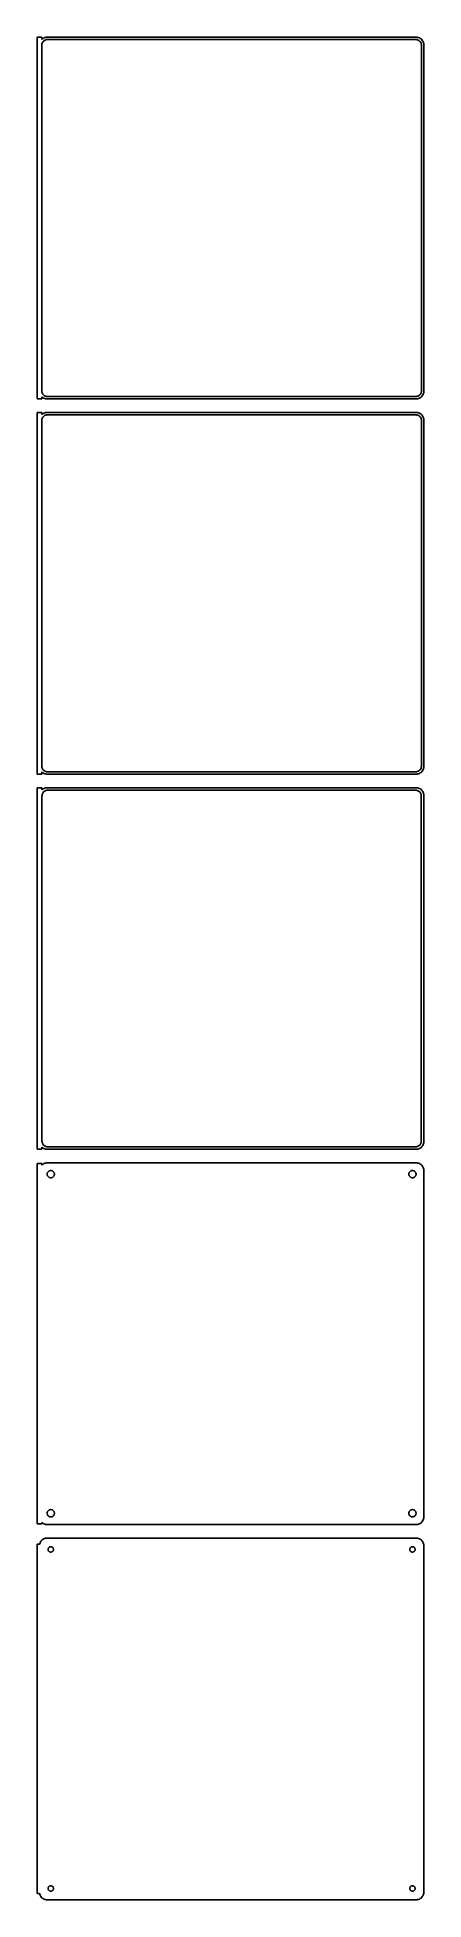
# Model space of a CAD drawing. Header units: metres. Extents: x -129 to 128, y 876 to 2112.
import ezdxf

# ---------------------------------------------------------------- set-up
doc = ezdxf.new("R2010")
doc.units = ezdxf.units.M

msp = doc.modelspace()

# ---------------------------------------------------------------- linework, layer by layer
for p, q in [((-126, 2111.99), (-129, 2111.99)), ((-129, 2111.99), (-129, 1872.01)), ((-126, 2110.56), (-126, 2111.99)), ((-125.687, 2110.85), (-126, 2110.56)), ((-126, 2106.5), (-125.968, 2107)), ((-126, 1877.5), (-126, 2106.5)), ((-125.968, 2107), (-125.874, 2107.49)), ((-125.874, 2107.49), (-125.719, 2107.97)), ((-125.719, 2107.97), (-125.505, 2108.43)), ((-125.179, 2111.22), (-125.687, 2110.85)), ((-125.505, 2108.43), (-125.236, 2108.85)), ((-125.236, 2108.85), (-124.916, 2109.24)), ((-124.629, 2111.52), (-125.179, 2111.22)), ((-124.916, 2109.24), (-124.55, 2109.58)), ((-124.045, 2111.76), (-124.629, 2111.52)), ((-124.55, 2109.58), (-124.143, 2109.88)), ((-124.143, 2109.88), (-123.703, 2110.12)), ((-123.437, 2111.91), (-124.045, 2111.76)), ((-123.703, 2110.12), (-123.236, 2110.3)), ((-122.814, 2111.99), (-123.437, 2111.91)), ((-123.236, 2110.3), (-122.75, 2110.43)), ((122.814, 2111.99), (-122.814, 2111.99)), ((-122.75, 2110.43), (-122.251, 2110.49)), ((-122.251, 2110.49), (122.251, 2110.49)), ((122.251, 2110.49), (122.75, 2110.43)), ((122.75, 2110.43), (123.236, 2110.3)), ((123.437, 2111.91), (122.814, 2111.99)), ((123.236, 2110.3), (123.703, 2110.12)), ((124.045, 2111.76), (123.437, 2111.91)), ((123.703, 2110.12), (124.143, 2109.88)), ((124.629, 2111.52), (124.045, 2111.76)), ((124.143, 2109.88), (124.55, 2109.58)), ((124.55, 2109.58), (124.916, 2109.24)), ((125.179, 2111.22), (124.629, 2111.52)), ((124.916, 2109.24), (125.236, 2108.85)), ((125.687, 2110.85), (125.179, 2111.22)), ((125.236, 2108.85), (125.505, 2108.43)), ((125.505, 2108.43), (125.719, 2107.97)), ((126.145, 2110.42), (125.687, 2110.85)), ((125.719, 2107.97), (125.874, 2107.49)), ((125.874, 2107.49), (125.968, 2107)), ((125.968, 2107), (126, 2106.5)), ((126, 2106.5), (126, 1877.5)), ((126.545, 2109.94), (126.145, 2110.42)), ((126.882, 2109.41), (126.545, 2109.94)), ((127.149, 2108.84), (126.882, 2109.41)), ((127.343, 2108.24), (127.149, 2108.84)), ((127.461, 2107.63), (127.343, 2108.24)), ((127.5, 2107), (127.461, 2107.63)), ((127.5, 1877), (127.5, 2107)), ((-129, 1872.01), (-126, 1872.01)), ((-125.968, 1877), (-126, 1877.5)), ((-126, 1873.44), (-125.687, 1873.15)), ((-126, 1872.01), (-126, 1873.44)), ((-125.874, 1876.51), (-125.968, 1877)), ((-125.719, 1876.03), (-125.874, 1876.51)), ((-125.505, 1875.57), (-125.719, 1876.03)), ((-125.687, 1873.15), (-125.179, 1872.78)), ((-125.236, 1875.15), (-125.505, 1875.57)), ((-124.916, 1874.76), (-125.236, 1875.15)), ((-125.179, 1872.78), (-124.629, 1872.48)), ((-124.55, 1874.42), (-124.916, 1874.76)), ((-124.629, 1872.48), (-124.045, 1872.24)), ((-124.143, 1874.12), (-124.55, 1874.42)), ((-123.703, 1873.88), (-124.143, 1874.12)), ((-124.045, 1872.24), (-123.437, 1872.09)), ((-123.236, 1873.7), (-123.703, 1873.88)), ((-123.437, 1872.09), (-122.814, 1872.01)), ((-122.75, 1873.57), (-123.236, 1873.7)), ((-122.814, 1872.01), (122.814, 1872.01)), ((-122.251, 1873.51), (-122.75, 1873.57)), ((122.251, 1873.51), (-122.251, 1873.51)), ((122.75, 1873.57), (122.251, 1873.51)), ((123.236, 1873.7), (122.75, 1873.57)), ((122.814, 1872.01), (123.437, 1872.09)), ((123.703, 1873.88), (123.236, 1873.7)), ((123.437, 1872.09), (124.045, 1872.24)), ((124.143, 1874.12), (123.703, 1873.88)), ((124.045, 1872.24), (124.629, 1872.48)), ((124.55, 1874.42), (124.143, 1874.12)), ((124.916, 1874.76), (124.55, 1874.42)), ((124.629, 1872.48), (125.179, 1872.78)), ((125.236, 1875.15), (124.916, 1874.76)), ((125.179, 1872.78), (125.687, 1873.15)), ((125.505, 1875.57), (125.236, 1875.15)), ((125.719, 1876.03), (125.505, 1875.57)), ((125.687, 1873.15), (126.145, 1873.58)), ((125.874, 1876.51), (125.719, 1876.03)), ((125.968, 1877), (125.874, 1876.51)), ((126, 1877.5), (125.968, 1877)), ((126.145, 1873.58), (126.545, 1874.06)), ((126.545, 1874.06), (126.882, 1874.59)), ((126.882, 1874.59), (127.149, 1875.16)), ((127.149, 1875.16), (127.343, 1875.76)), ((127.343, 1875.76), (127.461, 1876.37)), ((127.461, 1876.37), (127.5, 1877)), ((-126, 1862.99), (-129, 1862.99)), ((-129, 1862.99), (-129, 1623.01)), ((-126, 1861.56), (-126, 1862.99)), ((-125.687, 1861.85), (-126, 1861.56)), ((-126, 1857.5), (-125.968, 1858)), ((-126, 1628.5), (-126, 1857.5)), ((-125.968, 1858), (-125.874, 1858.49)), ((-125.874, 1858.49), (-125.719, 1858.97)), ((-125.719, 1858.97), (-125.505, 1859.43)), ((-125.179, 1862.22), (-125.687, 1861.85)), ((-125.505, 1859.43), (-125.236, 1859.85)), ((-125.236, 1859.85), (-124.916, 1860.24)), ((-124.629, 1862.52), (-125.179, 1862.22)), ((-124.916, 1860.24), (-124.55, 1860.58)), ((-124.045, 1862.76), (-124.629, 1862.52)), ((-124.55, 1860.58), (-124.143, 1860.88)), ((-124.143, 1860.88), (-123.703, 1861.12)), ((-123.437, 1862.91), (-124.045, 1862.76)), ((-123.703, 1861.12), (-123.236, 1861.3)), ((-122.814, 1862.99), (-123.437, 1862.91)), ((-123.236, 1861.3), (-122.75, 1861.43)), ((122.814, 1862.99), (-122.814, 1862.99)), ((-122.75, 1861.43), (-122.251, 1861.49)), ((-122.251, 1861.49), (122.251, 1861.49)), ((122.251, 1861.49), (122.75, 1861.43)), ((122.75, 1861.43), (123.236, 1861.3)), ((123.437, 1862.91), (122.814, 1862.99)), ((123.236, 1861.3), (123.703, 1861.12)), ((124.045, 1862.76), (123.437, 1862.91)), ((123.703, 1861.12), (124.143, 1860.88)), ((124.629, 1862.52), (124.045, 1862.76)), ((124.143, 1860.88), (124.55, 1860.58)), ((124.55, 1860.58), (124.916, 1860.24)), ((125.179, 1862.22), (124.629, 1862.52)), ((124.916, 1860.24), (125.236, 1859.85)), ((125.687, 1861.85), (125.179, 1862.22)), ((125.236, 1859.85), (125.505, 1859.43)), ((125.505, 1859.43), (125.719, 1858.97)), ((126.145, 1861.42), (125.687, 1861.85)), ((125.719, 1858.97), (125.874, 1858.49)), ((125.874, 1858.49), (125.968, 1858)), ((125.968, 1858), (126, 1857.5)), ((126, 1857.5), (126, 1628.5)), ((126.545, 1860.94), (126.145, 1861.42)), ((126.882, 1860.41), (126.545, 1860.94)), ((127.149, 1859.84), (126.882, 1860.41)), ((127.343, 1859.24), (127.149, 1859.84)), ((127.461, 1858.63), (127.343, 1859.24)), ((127.5, 1858), (127.461, 1858.63)), ((127.5, 1628), (127.5, 1858)), ((-129, 1623.01), (-126, 1623.01)), ((-125.968, 1628), (-126, 1628.5)), ((-126, 1624.44), (-125.687, 1624.15)), ((-126, 1623.01), (-126, 1624.44)), ((-125.874, 1627.51), (-125.968, 1628)), ((-125.719, 1627.03), (-125.874, 1627.51)), ((-125.505, 1626.57), (-125.719, 1627.03)), ((-125.687, 1624.15), (-125.179, 1623.78)), ((-125.236, 1626.15), (-125.505, 1626.57)), ((-124.916, 1625.76), (-125.236, 1626.15)), ((-125.179, 1623.78), (-124.629, 1623.48)), ((-124.55, 1625.42), (-124.916, 1625.76)), ((-124.629, 1623.48), (-124.045, 1623.24)), ((-124.143, 1625.12), (-124.55, 1625.42)), ((-123.703, 1624.88), (-124.143, 1625.12)), ((-124.045, 1623.24), (-123.437, 1623.09)), ((-123.236, 1624.7), (-123.703, 1624.88)), ((-123.437, 1623.09), (-122.814, 1623.01)), ((-122.75, 1624.57), (-123.236, 1624.7)), ((-122.814, 1623.01), (122.814, 1623.01)), ((-122.251, 1624.51), (-122.75, 1624.57)), ((122.251, 1624.51), (-122.251, 1624.51)), ((122.75, 1624.57), (122.251, 1624.51)), ((123.236, 1624.7), (122.75, 1624.57)), ((122.814, 1623.01), (123.437, 1623.09)), ((123.703, 1624.88), (123.236, 1624.7)), ((123.437, 1623.09), (124.045, 1623.24)), ((124.143, 1625.12), (123.703, 1624.88)), ((124.045, 1623.24), (124.629, 1623.48)), ((124.55, 1625.42), (124.143, 1625.12)), ((124.916, 1625.76), (124.55, 1625.42)), ((124.629, 1623.48), (125.179, 1623.78)), ((125.236, 1626.15), (124.916, 1625.76)), ((125.179, 1623.78), (125.687, 1624.15)), ((125.505, 1626.57), (125.236, 1626.15)), ((125.719, 1627.03), (125.505, 1626.57)), ((125.687, 1624.15), (126.145, 1624.58)), ((125.874, 1627.51), (125.719, 1627.03)), ((125.968, 1628), (125.874, 1627.51)), ((126, 1628.5), (125.968, 1628)), ((126.145, 1624.58), (126.545, 1625.06)), ((126.545, 1625.06), (126.882, 1625.59)), ((126.882, 1625.59), (127.149, 1626.16)), ((127.149, 1626.16), (127.343, 1626.76)), ((127.343, 1626.76), (127.461, 1627.37)), ((127.461, 1627.37), (127.5, 1628)), ((-126, 1613.99), (-129, 1613.99)), ((-129, 1613.99), (-129, 1374.01)), ((-126, 1612.56), (-126, 1613.99)), ((-125.687, 1612.85), (-126, 1612.56)), ((-125.873, 1608.5), (-125.842, 1608.99)), ((-125.873, 1379.5), (-125.873, 1608.5)), ((-125.842, 1608.99), (-125.751, 1609.46)), ((-125.751, 1609.46), (-125.601, 1609.93)), ((-125.179, 1613.22), (-125.687, 1612.85)), ((-125.601, 1609.93), (-125.394, 1610.37)), ((-125.394, 1610.37), (-125.133, 1610.78)), ((-124.629, 1613.52), (-125.179, 1613.22)), ((-125.133, 1610.78), (-124.823, 1611.15)), ((-124.823, 1611.15), (-124.469, 1611.48)), ((-124.045, 1613.76), (-124.629, 1613.52)), ((-124.469, 1611.48), (-124.075, 1611.77)), ((-124.075, 1611.77), (-123.649, 1612)), ((-123.437, 1613.91), (-124.045, 1613.76)), ((-123.649, 1612), (-123.197, 1612.18)), ((-122.814, 1613.99), (-123.437, 1613.91)), ((-123.197, 1612.18), (-122.726, 1612.3)), ((122.814, 1613.99), (-122.814, 1613.99)), ((-122.726, 1612.3), (-122.243, 1612.36)), ((-122.243, 1612.36), (122.243, 1612.36)), ((122.243, 1612.36), (122.726, 1612.3)), ((122.726, 1612.3), (123.197, 1612.18)), ((123.437, 1613.91), (122.814, 1613.99)), ((123.197, 1612.18), (123.649, 1612)), ((124.045, 1613.76), (123.437, 1613.91)), ((123.649, 1612), (124.075, 1611.77)), ((124.629, 1613.52), (124.045, 1613.76)), ((124.075, 1611.77), (124.469, 1611.48)), ((124.469, 1611.48), (124.823, 1611.15)), ((125.179, 1613.22), (124.629, 1613.52)), ((124.823, 1611.15), (125.133, 1610.78)), ((125.133, 1610.78), (125.394, 1610.37)), ((125.687, 1612.85), (125.179, 1613.22)), ((125.394, 1610.37), (125.601, 1609.93)), ((125.601, 1609.93), (125.751, 1609.46)), ((126.145, 1612.42), (125.687, 1612.85)), ((125.751, 1609.46), (125.842, 1608.99)), ((125.842, 1608.99), (125.873, 1608.5)), ((125.873, 1608.5), (125.873, 1379.5)), ((126.545, 1611.94), (126.145, 1612.42)), ((126.882, 1611.41), (126.545, 1611.94)), ((127.149, 1610.84), (126.882, 1611.41)), ((127.343, 1610.24), (127.149, 1610.84)), ((127.461, 1609.63), (127.343, 1610.24)), ((127.5, 1609), (127.461, 1609.63)), ((127.5, 1379), (127.5, 1609)), ((-129, 1374.01), (-126, 1374.01)), ((-126, 1375.44), (-125.687, 1375.15)), ((-126, 1374.01), (-126, 1375.44)), ((-125.842, 1379.01), (-125.873, 1379.5)), ((-125.751, 1378.54), (-125.842, 1379.01)), ((-125.601, 1378.07), (-125.751, 1378.54)), ((-125.687, 1375.15), (-125.179, 1374.78)), ((-125.394, 1377.63), (-125.601, 1378.07)), ((-125.133, 1377.22), (-125.394, 1377.63)), ((-125.179, 1374.78), (-124.629, 1374.48)), ((-124.823, 1376.85), (-125.133, 1377.22)), ((-124.469, 1376.52), (-124.823, 1376.85)), ((-124.629, 1374.48), (-124.045, 1374.24)), ((-124.075, 1376.23), (-124.469, 1376.52)), ((-123.649, 1376), (-124.075, 1376.23)), ((-124.045, 1374.24), (-123.437, 1374.09)), ((-123.197, 1375.82), (-123.649, 1376)), ((-123.437, 1374.09), (-122.814, 1374.01)), ((-122.726, 1375.7), (-123.197, 1375.82)), ((-122.814, 1374.01), (122.814, 1374.01)), ((-122.243, 1375.64), (-122.726, 1375.7)), ((122.243, 1375.64), (-122.243, 1375.64)), ((122.726, 1375.7), (122.243, 1375.64)), ((123.197, 1375.82), (122.726, 1375.7)), ((122.814, 1374.01), (123.437, 1374.09)), ((123.649, 1376), (123.197, 1375.82)), ((123.437, 1374.09), (124.045, 1374.24)), ((124.075, 1376.23), (123.649, 1376)), ((124.045, 1374.24), (124.629, 1374.48)), ((124.469, 1376.52), (124.075, 1376.23)), ((124.823, 1376.85), (124.469, 1376.52)), ((124.629, 1374.48), (125.179, 1374.78)), ((125.133, 1377.22), (124.823, 1376.85)), ((125.394, 1377.63), (125.133, 1377.22)), ((125.179, 1374.78), (125.687, 1375.15)), ((125.601, 1378.07), (125.394, 1377.63)), ((125.751, 1378.54), (125.601, 1378.07)), ((125.687, 1375.15), (126.145, 1375.58)), ((125.842, 1379.01), (125.751, 1378.54)), ((125.873, 1379.5), (125.842, 1379.01)), ((126.145, 1375.58), (126.545, 1376.06)), ((126.545, 1376.06), (126.882, 1376.59)), ((126.882, 1376.59), (127.149, 1377.16)), ((127.149, 1377.16), (127.343, 1377.76)), ((127.343, 1377.76), (127.461, 1378.37)), ((127.461, 1378.37), (127.5, 1379)), ((-126, 1364.61), (-129, 1364.61)), ((-129, 1364.61), (-129, 1125.39)), ((-126, 1363.56), (-126, 1364.61)), ((-125.687, 1363.85), (-126, 1363.56)), ((-125.179, 1364.22), (-125.687, 1363.85)), ((-124.629, 1364.52), (-125.179, 1364.22)), ((-124.045, 1364.76), (-124.629, 1364.52)), ((-123.437, 1364.91), (-124.045, 1364.76)), ((-122.814, 1364.99), (-123.437, 1364.91)), ((122.814, 1364.99), (-122.814, 1364.99)), ((-121.286, 1359.53), (-121.022, 1359.67)), ((-121.022, 1359.67), (-120.742, 1359.78)), ((-120.742, 1359.78), (-120.45, 1359.86)), ((-120.45, 1359.86), (-120.151, 1359.9)), ((-120.151, 1359.9), (-119.849, 1359.9)), ((-119.849, 1359.9), (-119.55, 1359.86)), ((-119.55, 1359.86), (-119.258, 1359.78)), ((-119.258, 1359.78), (-118.978, 1359.67)), ((-118.978, 1359.67), (-118.714, 1359.53)), ((118.714, 1359.53), (118.978, 1359.67)), ((118.978, 1359.67), (119.258, 1359.78)), ((119.258, 1359.78), (119.55, 1359.86)), ((119.55, 1359.86), (119.849, 1359.9)), ((119.849, 1359.9), (120.151, 1359.9)), ((120.151, 1359.9), (120.45, 1359.86)), ((120.45, 1359.86), (120.742, 1359.78)), ((120.742, 1359.78), (121.022, 1359.67)), ((121.022, 1359.67), (121.286, 1359.53)), ((123.437, 1364.91), (122.814, 1364.99)), ((124.045, 1364.76), (123.437, 1364.91)), ((124.629, 1364.52), (124.045, 1364.76)), ((125.179, 1364.22), (124.629, 1364.52)), ((125.687, 1363.85), (125.179, 1364.22)), ((126.145, 1363.42), (125.687, 1363.85)), ((126.545, 1362.94), (126.145, 1363.42)), ((126.882, 1362.41), (126.545, 1362.94)), ((127.149, 1361.84), (126.882, 1362.41)), ((127.343, 1361.24), (127.149, 1361.84)), ((127.461, 1360.63), (127.343, 1361.24)), ((127.5, 1360), (127.461, 1360.63)), ((127.5, 1130), (127.5, 1360)), ((-122.4, 1357.5), (-122.381, 1357.8)), ((-122.381, 1357.2), (-122.4, 1357.5)), ((-122.381, 1357.8), (-122.325, 1358.1)), ((-122.325, 1356.9), (-122.381, 1357.2)), ((-122.325, 1358.1), (-122.231, 1358.38)), ((-122.231, 1356.62), (-122.325, 1356.9)), ((-122.231, 1358.38), (-122.103, 1358.66)), ((-122.103, 1356.34), (-122.231, 1356.62)), ((-122.103, 1358.66), (-121.942, 1358.91)), ((-121.942, 1356.09), (-122.103, 1356.34)), ((-121.942, 1358.91), (-121.75, 1359.14)), ((-121.75, 1355.86), (-121.942, 1356.09)), ((-121.75, 1359.14), (-121.53, 1359.35)), ((-121.53, 1355.65), (-121.75, 1355.86)), ((-121.53, 1359.35), (-121.286, 1359.53)), ((-121.286, 1355.47), (-121.53, 1355.65)), ((-121.022, 1355.33), (-121.286, 1355.47)), ((-120.742, 1355.22), (-121.022, 1355.33)), ((-120.45, 1355.14), (-120.742, 1355.22)), ((-120.151, 1355.1), (-120.45, 1355.14)), ((-119.849, 1355.1), (-120.151, 1355.1)), ((-119.55, 1355.14), (-119.849, 1355.1)), ((-119.258, 1355.22), (-119.55, 1355.14)), ((-118.978, 1355.33), (-119.258, 1355.22)), ((-118.714, 1355.47), (-118.978, 1355.33)), ((-118.714, 1359.53), (-118.47, 1359.35)), ((-118.47, 1355.65), (-118.714, 1355.47)), ((-118.47, 1359.35), (-118.25, 1359.14)), ((-118.25, 1355.86), (-118.47, 1355.65)), ((-118.25, 1359.14), (-118.058, 1358.91)), ((-118.058, 1356.09), (-118.25, 1355.86)), ((-118.058, 1358.91), (-117.897, 1358.66)), ((-117.897, 1356.34), (-118.058, 1356.09)), ((-117.897, 1358.66), (-117.769, 1358.38)), ((-117.769, 1356.62), (-117.897, 1356.34)), ((-117.769, 1358.38), (-117.675, 1358.1)), ((-117.675, 1356.9), (-117.769, 1356.62)), ((-117.675, 1358.1), (-117.619, 1357.8)), ((-117.619, 1357.2), (-117.675, 1356.9)), ((-117.619, 1357.8), (-117.6, 1357.5)), ((-117.6, 1357.5), (-117.619, 1357.2)), ((117.6, 1357.5), (117.619, 1357.8)), ((117.619, 1357.2), (117.6, 1357.5)), ((117.619, 1357.8), (117.675, 1358.1)), ((117.675, 1356.9), (117.619, 1357.2)), ((117.675, 1358.1), (117.769, 1358.38)), ((117.769, 1356.62), (117.675, 1356.9)), ((117.769, 1358.38), (117.897, 1358.66)), ((117.897, 1356.34), (117.769, 1356.62)), ((117.897, 1358.66), (118.058, 1358.91)), ((118.058, 1356.09), (117.897, 1356.34)), ((118.058, 1358.91), (118.25, 1359.14)), ((118.25, 1355.86), (118.058, 1356.09)), ((118.25, 1359.14), (118.47, 1359.35)), ((118.47, 1355.65), (118.25, 1355.86)), ((118.47, 1359.35), (118.714, 1359.53)), ((118.714, 1355.47), (118.47, 1355.65)), ((118.978, 1355.33), (118.714, 1355.47)), ((119.258, 1355.22), (118.978, 1355.33)), ((119.55, 1355.14), (119.258, 1355.22)), ((119.849, 1355.1), (119.55, 1355.14)), ((120.151, 1355.1), (119.849, 1355.1)), ((120.45, 1355.14), (120.151, 1355.1)), ((120.742, 1355.22), (120.45, 1355.14)), ((121.022, 1355.33), (120.742, 1355.22)), ((121.286, 1355.47), (121.022, 1355.33)), ((121.286, 1359.53), (121.53, 1359.35)), ((121.53, 1355.65), (121.286, 1355.47)), ((121.53, 1359.35), (121.75, 1359.14)), ((121.75, 1355.86), (121.53, 1355.65)), ((121.75, 1359.14), (121.942, 1358.91)), ((121.942, 1356.09), (121.75, 1355.86)), ((121.942, 1358.91), (122.103, 1358.66)), ((122.103, 1356.34), (121.942, 1356.09)), ((122.103, 1358.66), (122.231, 1358.38)), ((122.231, 1356.62), (122.103, 1356.34)), ((122.231, 1358.38), (122.325, 1358.1)), ((122.325, 1356.9), (122.231, 1356.62)), ((122.325, 1358.1), (122.381, 1357.8)), ((122.381, 1357.2), (122.325, 1356.9)), ((122.381, 1357.8), (122.4, 1357.5)), ((122.4, 1357.5), (122.381, 1357.2)), ((-129, 1125.39), (-126, 1125.39)), ((-126, 1125.39), (-126, 1126.44)), ((-126, 1126.44), (-125.687, 1126.15)), ((-125.687, 1126.15), (-125.179, 1125.78)), ((-125.179, 1125.78), (-124.629, 1125.48)), ((-124.629, 1125.48), (-124.045, 1125.24)), ((-124.045, 1125.24), (-123.437, 1125.09)), ((-123.437, 1125.09), (-122.814, 1125.01)), ((-122.814, 1125.01), (122.814, 1125.01)), ((-122.4, 1132.5), (-122.381, 1132.8)), ((-122.381, 1132.2), (-122.4, 1132.5)), ((-122.381, 1132.8), (-122.325, 1133.1)), ((-122.325, 1131.9), (-122.381, 1132.2)), ((-122.325, 1133.1), (-122.231, 1133.38)), ((-122.231, 1131.62), (-122.325, 1131.9)), ((-122.231, 1133.38), (-122.103, 1133.66)), ((-122.103, 1131.34), (-122.231, 1131.62)), ((-122.103, 1133.66), (-121.942, 1133.91)), ((-121.942, 1131.09), (-122.103, 1131.34)), ((-121.942, 1133.91), (-121.75, 1134.14)), ((-121.75, 1130.86), (-121.942, 1131.09)), ((-121.75, 1134.14), (-121.53, 1134.35)), ((-121.53, 1130.65), (-121.75, 1130.86)), ((-121.53, 1134.35), (-121.286, 1134.53)), ((-121.286, 1130.47), (-121.53, 1130.65)), ((-121.286, 1134.53), (-121.022, 1134.67)), ((-121.022, 1130.33), (-121.286, 1130.47)), ((-121.022, 1134.67), (-120.742, 1134.78)), ((-120.742, 1130.22), (-121.022, 1130.33)), ((-120.742, 1134.78), (-120.45, 1134.86)), ((-120.45, 1130.14), (-120.742, 1130.22)), ((-120.45, 1134.86), (-120.151, 1134.9)), ((-120.151, 1130.1), (-120.45, 1130.14)), ((-120.151, 1134.9), (-119.849, 1134.9)), ((-119.849, 1130.1), (-120.151, 1130.1)), ((-119.849, 1134.9), (-119.55, 1134.86)), ((-119.55, 1130.14), (-119.849, 1130.1)), ((-119.55, 1134.86), (-119.258, 1134.78)), ((-119.258, 1130.22), (-119.55, 1130.14)), ((-119.258, 1134.78), (-118.978, 1134.67)), ((-118.978, 1130.33), (-119.258, 1130.22)), ((-118.978, 1134.67), (-118.714, 1134.53)), ((-118.714, 1130.47), (-118.978, 1130.33)), ((-118.714, 1134.53), (-118.47, 1134.35)), ((-118.47, 1130.65), (-118.714, 1130.47)), ((-118.47, 1134.35), (-118.25, 1134.14)), ((-118.25, 1130.86), (-118.47, 1130.65)), ((-118.25, 1134.14), (-118.058, 1133.91)), ((-118.058, 1131.09), (-118.25, 1130.86)), ((-118.058, 1133.91), (-117.897, 1133.66)), ((-117.897, 1131.34), (-118.058, 1131.09)), ((-117.897, 1133.66), (-117.769, 1133.38)), ((-117.769, 1131.62), (-117.897, 1131.34)), ((-117.769, 1133.38), (-117.675, 1133.1)), ((-117.675, 1131.9), (-117.769, 1131.62)), ((-117.675, 1133.1), (-117.619, 1132.8)), ((-117.619, 1132.2), (-117.675, 1131.9)), ((-117.619, 1132.8), (-117.6, 1132.5)), ((-117.6, 1132.5), (-117.619, 1132.2)), ((117.6, 1132.5), (117.619, 1132.8)), ((117.619, 1132.2), (117.6, 1132.5)), ((117.619, 1132.8), (117.675, 1133.1)), ((117.675, 1131.9), (117.619, 1132.2)), ((117.675, 1133.1), (117.769, 1133.38)), ((117.769, 1131.62), (117.675, 1131.9)), ((117.769, 1133.38), (117.897, 1133.66)), ((117.897, 1131.34), (117.769, 1131.62)), ((117.897, 1133.66), (118.058, 1133.91)), ((118.058, 1131.09), (117.897, 1131.34)), ((118.058, 1133.91), (118.25, 1134.14)), ((118.25, 1130.86), (118.058, 1131.09)), ((118.25, 1134.14), (118.47, 1134.35)), ((118.47, 1130.65), (118.25, 1130.86)), ((118.47, 1134.35), (118.714, 1134.53)), ((118.714, 1130.47), (118.47, 1130.65)), ((118.714, 1134.53), (118.978, 1134.67)), ((118.978, 1130.33), (118.714, 1130.47)), ((118.978, 1134.67), (119.258, 1134.78)), ((119.258, 1130.22), (118.978, 1130.33)), ((119.258, 1134.78), (119.55, 1134.86)), ((119.55, 1130.14), (119.258, 1130.22)), ((119.55, 1134.86), (119.849, 1134.9)), ((119.849, 1130.1), (119.55, 1130.14)), ((119.849, 1134.9), (120.151, 1134.9)), ((120.151, 1130.1), (119.849, 1130.1)), ((120.151, 1134.9), (120.45, 1134.86)), ((120.45, 1130.14), (120.151, 1130.1)), ((120.45, 1134.86), (120.742, 1134.78)), ((120.742, 1130.22), (120.45, 1130.14)), ((120.742, 1134.78), (121.022, 1134.67)), ((121.022, 1130.33), (120.742, 1130.22)), ((121.022, 1134.67), (121.286, 1134.53)), ((121.286, 1130.47), (121.022, 1130.33)), ((121.286, 1134.53), (121.53, 1134.35)), ((121.53, 1130.65), (121.286, 1130.47)), ((121.53, 1134.35), (121.75, 1134.14)), ((121.75, 1130.86), (121.53, 1130.65)), ((121.75, 1134.14), (121.942, 1133.91)), ((121.942, 1131.09), (121.75, 1130.86)), ((121.942, 1133.91), (122.103, 1133.66)), ((122.103, 1131.34), (121.942, 1131.09)), ((122.103, 1133.66), (122.231, 1133.38)), ((122.231, 1131.62), (122.103, 1131.34)), ((122.231, 1133.38), (122.325, 1133.1)), ((122.325, 1131.9), (122.231, 1131.62)), ((122.325, 1133.1), (122.381, 1132.8)), ((122.381, 1132.2), (122.325, 1131.9)), ((122.381, 1132.8), (122.4, 1132.5)), ((122.4, 1132.5), (122.381, 1132.2)), ((122.814, 1125.01), (123.437, 1125.09)), ((123.437, 1125.09), (124.045, 1125.24)), ((124.045, 1125.24), (124.629, 1125.48)), ((124.629, 1125.48), (125.179, 1125.78)), ((125.179, 1125.78), (125.687, 1126.15)), ((125.687, 1126.15), (126.145, 1126.58)), ((126.145, 1126.58), (126.545, 1127.06)), ((126.545, 1127.06), (126.882, 1127.59)), ((126.882, 1127.59), (127.149, 1128.16)), ((127.149, 1128.16), (127.343, 1128.76)), ((127.343, 1128.76), (127.461, 1129.37)), ((127.461, 1129.37), (127.5, 1130)), ((-127.149, 1112.84), (-127.343, 1112.24)), ((-126.882, 1113.41), (-127.149, 1112.84)), ((-126.545, 1113.94), (-126.882, 1113.41)), ((-126.145, 1114.42), (-126.545, 1113.94)), ((-125.687, 1114.85), (-126.145, 1114.42)), ((-125.179, 1115.22), (-125.687, 1114.85)), ((-124.629, 1115.52), (-125.179, 1115.22)), ((-124.045, 1115.76), (-124.629, 1115.52)), ((-123.437, 1115.91), (-124.045, 1115.76)), ((-122.814, 1115.99), (-123.437, 1115.91)), ((122.814, 1115.99), (-122.814, 1115.99)), ((123.437, 1115.91), (122.814, 1115.99)), ((124.045, 1115.76), (123.437, 1115.91)), ((124.629, 1115.52), (124.045, 1115.76)), ((125.179, 1115.22), (124.629, 1115.52)), ((125.687, 1114.85), (125.179, 1115.22)), ((126.145, 1114.42), (125.687, 1114.85)), ((126.545, 1113.94), (126.145, 1114.42)), ((126.882, 1113.41), (126.545, 1113.94)), ((127.149, 1112.84), (126.882, 1113.41)), ((127.343, 1112.24), (127.149, 1112.84)), ((-127.4, 1111.94), (-129, 1111.94)), ((-129, 1111.94), (-129, 880.056)), ((-127.343, 1112.24), (-127.4, 1111.94)), ((-121.8, 1108.5), (-121.786, 1108.73)), ((-121.786, 1108.27), (-121.8, 1108.5)), ((-121.786, 1108.73), (-121.743, 1108.95)), ((-121.743, 1108.05), (-121.786, 1108.27)), ((-121.743, 1108.95), (-121.674, 1109.16)), ((-121.674, 1107.84), (-121.743, 1108.05)), ((-121.674, 1109.16), (-121.577, 1109.37)), ((-121.577, 1107.63), (-121.674, 1107.84)), ((-121.577, 1109.37), (-121.456, 1109.56)), ((-121.456, 1107.44), (-121.577, 1107.63)), ((-121.456, 1109.56), (-121.312, 1109.73)), ((-121.312, 1107.27), (-121.456, 1107.44)), ((-121.312, 1109.73), (-121.147, 1109.89)), ((-121.147, 1107.11), (-121.312, 1107.27)), ((-121.147, 1109.89), (-120.964, 1110.02)), ((-120.964, 1106.98), (-121.147, 1107.11)), ((-120.964, 1110.02), (-120.766, 1110.13)), ((-120.766, 1106.87), (-120.964, 1106.98)), ((-120.766, 1110.13), (-120.556, 1110.21)), ((-120.556, 1106.79), (-120.766, 1106.87)), ((-120.556, 1110.21), (-120.337, 1110.27)), ((-120.337, 1106.73), (-120.556, 1106.79)), ((-120.337, 1110.27), (-120.113, 1110.3)), ((-120.113, 1106.7), (-120.337, 1106.73)), ((-120.113, 1110.3), (-119.887, 1110.3)), ((-119.887, 1106.7), (-120.113, 1106.7)), ((-119.887, 1110.3), (-119.663, 1110.27)), ((-119.663, 1106.73), (-119.887, 1106.7)), ((-119.663, 1110.27), (-119.444, 1110.21)), ((-119.444, 1106.79), (-119.663, 1106.73)), ((-119.444, 1110.21), (-119.234, 1110.13)), ((-119.234, 1106.87), (-119.444, 1106.79)), ((-119.234, 1110.13), (-119.036, 1110.02)), ((-119.036, 1106.98), (-119.234, 1106.87)), ((-119.036, 1110.02), (-118.853, 1109.89)), ((-118.853, 1107.11), (-119.036, 1106.98)), ((-118.853, 1109.89), (-118.688, 1109.73)), ((-118.688, 1107.27), (-118.853, 1107.11)), ((-118.688, 1109.73), (-118.544, 1109.56)), ((-118.544, 1107.44), (-118.688, 1107.27)), ((-118.544, 1109.56), (-118.423, 1109.37)), ((-118.423, 1107.63), (-118.544, 1107.44)), ((-118.423, 1109.37), (-118.326, 1109.16)), ((-118.326, 1107.84), (-118.423, 1107.63)), ((-118.326, 1109.16), (-118.257, 1108.95)), ((-118.257, 1108.05), (-118.326, 1107.84)), ((-118.257, 1108.95), (-118.214, 1108.73)), ((-118.214, 1108.27), (-118.257, 1108.05)), ((-118.214, 1108.73), (-118.2, 1108.5)), ((-118.2, 1108.5), (-118.214, 1108.27)), ((118.2, 1108.5), (118.214, 1108.73)), ((118.214, 1108.27), (118.2, 1108.5)), ((118.214, 1108.73), (118.257, 1108.95)), ((118.257, 1108.05), (118.214, 1108.27)), ((118.257, 1108.95), (118.326, 1109.16)), ((118.326, 1107.84), (118.257, 1108.05)), ((118.326, 1109.16), (118.423, 1109.37)), ((118.423, 1107.63), (118.326, 1107.84)), ((118.423, 1109.37), (118.544, 1109.56)), ((118.544, 1107.44), (118.423, 1107.63)), ((118.544, 1109.56), (118.688, 1109.73)), ((118.688, 1107.27), (118.544, 1107.44)), ((118.688, 1109.73), (118.853, 1109.89)), ((118.853, 1107.11), (118.688, 1107.27)), ((118.853, 1109.89), (119.036, 1110.02)), ((119.036, 1106.98), (118.853, 1107.11)), ((119.036, 1110.02), (119.234, 1110.13)), ((119.234, 1106.87), (119.036, 1106.98)), ((119.234, 1110.13), (119.444, 1110.21)), ((119.444, 1106.79), (119.234, 1106.87)), ((119.444, 1110.21), (119.663, 1110.27)), ((119.663, 1106.73), (119.444, 1106.79)), ((119.663, 1110.27), (119.887, 1110.3)), ((119.887, 1106.7), (119.663, 1106.73)), ((119.887, 1110.3), (120.113, 1110.3)), ((120.113, 1106.7), (119.887, 1106.7)), ((120.113, 1110.3), (120.337, 1110.27)), ((120.337, 1106.73), (120.113, 1106.7)), ((120.337, 1110.27), (120.556, 1110.21)), ((120.556, 1106.79), (120.337, 1106.73)), ((120.556, 1110.21), (120.766, 1110.13)), ((120.766, 1106.87), (120.556, 1106.79)), ((120.766, 1110.13), (120.964, 1110.02)), ((120.964, 1106.98), (120.766, 1106.87)), ((120.964, 1110.02), (121.147, 1109.89)), ((121.147, 1107.11), (120.964, 1106.98)), ((121.147, 1109.89), (121.312, 1109.73)), ((121.312, 1107.27), (121.147, 1107.11)), ((121.312, 1109.73), (121.456, 1109.56)), ((121.456, 1107.44), (121.312, 1107.27)), ((121.456, 1109.56), (121.577, 1109.37)), ((121.577, 1107.63), (121.456, 1107.44)), ((121.577, 1109.37), (121.674, 1109.16)), ((121.674, 1107.84), (121.577, 1107.63)), ((121.674, 1109.16), (121.743, 1108.95)), ((121.743, 1108.05), (121.674, 1107.84)), ((121.743, 1108.95), (121.786, 1108.73)), ((121.786, 1108.27), (121.743, 1108.05)), ((121.786, 1108.73), (121.8, 1108.5)), ((121.8, 1108.5), (121.786, 1108.27)), ((127.461, 1111.63), (127.343, 1112.24)), ((127.5, 1111), (127.461, 1111.63)), ((127.5, 881), (127.5, 1111)), ((-129, 880.056), (-127.4, 880.056)), ((-127.4, 880.056), (-127.343, 879.757)), ((-127.343, 879.757), (-127.149, 879.159)), ((-127.149, 879.159), (-126.882, 878.591)), ((-126.882, 878.591), (-126.545, 878.061)), ((-126.545, 878.061), (-126.145, 877.577)), ((-126.145, 877.577), (-125.687, 877.147)), ((-121.8, 883.5), (-121.786, 883.726)), ((-121.786, 883.274), (-121.8, 883.5)), ((-121.786, 883.726), (-121.743, 883.948)), ((-121.743, 883.052), (-121.786, 883.274)), ((-121.743, 883.948), (-121.674, 884.163)), ((-121.674, 882.837), (-121.743, 883.052)), ((-121.674, 884.163), (-121.577, 884.367)), ((-121.577, 882.633), (-121.674, 882.837)), ((-121.577, 884.367), (-121.456, 884.558)), ((-121.456, 882.442), (-121.577, 882.633)), ((-121.456, 884.558), (-121.312, 884.732)), ((-121.312, 882.268), (-121.456, 882.442)), ((-121.312, 884.732), (-121.147, 884.887)), ((-121.147, 882.113), (-121.312, 882.268)), ((-121.147, 884.887), (-120.964, 885.02)), ((-120.964, 881.98), (-121.147, 882.113)), ((-120.964, 885.02), (-120.766, 885.129)), ((-120.766, 881.871), (-120.964, 881.98)), ((-120.766, 885.129), (-120.556, 885.212)), ((-120.556, 881.788), (-120.766, 881.871)), ((-120.556, 885.212), (-120.337, 885.268)), ((-120.337, 881.732), (-120.556, 881.788)), ((-120.337, 885.268), (-120.113, 885.296)), ((-120.113, 881.704), (-120.337, 881.732)), ((-120.113, 885.296), (-119.887, 885.296)), ((-119.887, 881.704), (-120.113, 881.704)), ((-119.887, 885.296), (-119.663, 885.268)), ((-119.663, 881.732), (-119.887, 881.704)), ((-119.663, 885.268), (-119.444, 885.212)), ((-119.444, 881.788), (-119.663, 881.732)), ((-119.444, 885.212), (-119.234, 885.129)), ((-119.234, 881.871), (-119.444, 881.788)), ((-119.234, 885.129), (-119.036, 885.02)), ((-119.036, 881.98), (-119.234, 881.871)), ((-119.036, 885.02), (-118.853, 884.887)), ((-118.853, 882.113), (-119.036, 881.98)), ((-118.853, 884.887), (-118.688, 884.732)), ((-118.688, 882.268), (-118.853, 882.113)), ((-118.688, 884.732), (-118.544, 884.558)), ((-118.544, 882.442), (-118.688, 882.268)), ((-118.544, 884.558), (-118.423, 884.367)), ((-118.423, 882.633), (-118.544, 882.442)), ((-118.423, 884.367), (-118.326, 884.163)), ((-118.326, 882.837), (-118.423, 882.633)), ((-118.326, 884.163), (-118.257, 883.948)), ((-118.257, 883.052), (-118.326, 882.837)), ((-118.257, 883.948), (-118.214, 883.726)), ((-118.214, 883.274), (-118.257, 883.052)), ((-118.214, 883.726), (-118.2, 883.5)), ((-118.2, 883.5), (-118.214, 883.274)), ((118.2, 883.5), (118.214, 883.726)), ((118.214, 883.274), (118.2, 883.5)), ((118.214, 883.726), (118.257, 883.948)), ((118.257, 883.052), (118.214, 883.274)), ((118.257, 883.948), (118.326, 884.163)), ((118.326, 882.837), (118.257, 883.052)), ((118.326, 884.163), (118.423, 884.367)), ((118.423, 882.633), (118.326, 882.837)), ((118.423, 884.367), (118.544, 884.558)), ((118.544, 882.442), (118.423, 882.633)), ((118.544, 884.558), (118.688, 884.732)), ((118.688, 882.268), (118.544, 882.442)), ((118.688, 884.732), (118.853, 884.887)), ((118.853, 882.113), (118.688, 882.268)), ((118.853, 884.887), (119.036, 885.02)), ((119.036, 881.98), (118.853, 882.113)), ((119.036, 885.02), (119.234, 885.129)), ((119.234, 881.871), (119.036, 881.98)), ((119.234, 885.129), (119.444, 885.212)), ((119.444, 881.788), (119.234, 881.871)), ((119.444, 885.212), (119.663, 885.268)), ((119.663, 881.732), (119.444, 881.788)), ((119.663, 885.268), (119.887, 885.296)), ((119.887, 881.704), (119.663, 881.732)), ((119.887, 885.296), (120.113, 885.296)), ((120.113, 881.704), (119.887, 881.704)), ((120.113, 885.296), (120.337, 885.268)), ((120.337, 881.732), (120.113, 881.704)), ((120.337, 885.268), (120.556, 885.212)), ((120.556, 881.788), (120.337, 881.732)), ((120.556, 885.212), (120.766, 885.129)), ((120.766, 881.871), (120.556, 881.788)), ((120.766, 885.129), (120.964, 885.02)), ((120.964, 881.98), (120.766, 881.871)), ((120.964, 885.02), (121.147, 884.887)), ((121.147, 882.113), (120.964, 881.98)), ((121.147, 884.887), (121.312, 884.732)), ((121.312, 882.268), (121.147, 882.113)), ((121.312, 884.732), (121.456, 884.558)), ((121.456, 882.442), (121.312, 882.268)), ((121.456, 884.558), (121.577, 884.367)), ((121.577, 882.633), (121.456, 882.442)), ((121.577, 884.367), (121.674, 884.163)), ((121.674, 882.837), (121.577, 882.633)), ((121.674, 884.163), (121.743, 883.948)), ((121.743, 883.052), (121.674, 882.837)), ((121.743, 883.948), (121.786, 883.726)), ((121.786, 883.274), (121.743, 883.052)), ((121.786, 883.726), (121.8, 883.5)), ((121.8, 883.5), (121.786, 883.274)), ((125.687, 877.147), (126.145, 877.577)), ((126.145, 877.577), (126.545, 878.061)), ((126.545, 878.061), (126.882, 878.591)), ((126.882, 878.591), (127.149, 879.159)), ((127.149, 879.159), (127.343, 879.757)), ((127.343, 879.757), (127.461, 880.373)), ((127.461, 880.373), (127.5, 881)), ((-125.687, 877.147), (-125.179, 876.778)), ((-125.179, 876.778), (-124.629, 876.476)), ((-124.629, 876.476), (-124.045, 876.245)), ((-124.045, 876.245), (-123.437, 876.089)), ((-123.437, 876.089), (-122.814, 876.01)), ((-122.814, 876.01), (122.814, 876.01)), ((122.814, 876.01), (123.437, 876.089)), ((123.437, 876.089), (124.045, 876.245)), ((124.045, 876.245), (124.629, 876.476)), ((124.629, 876.476), (125.179, 876.778)), ((125.179, 876.778), (125.687, 877.147))]:
    msp.add_line(p, q)

doc.saveas('drawing.dxf')
